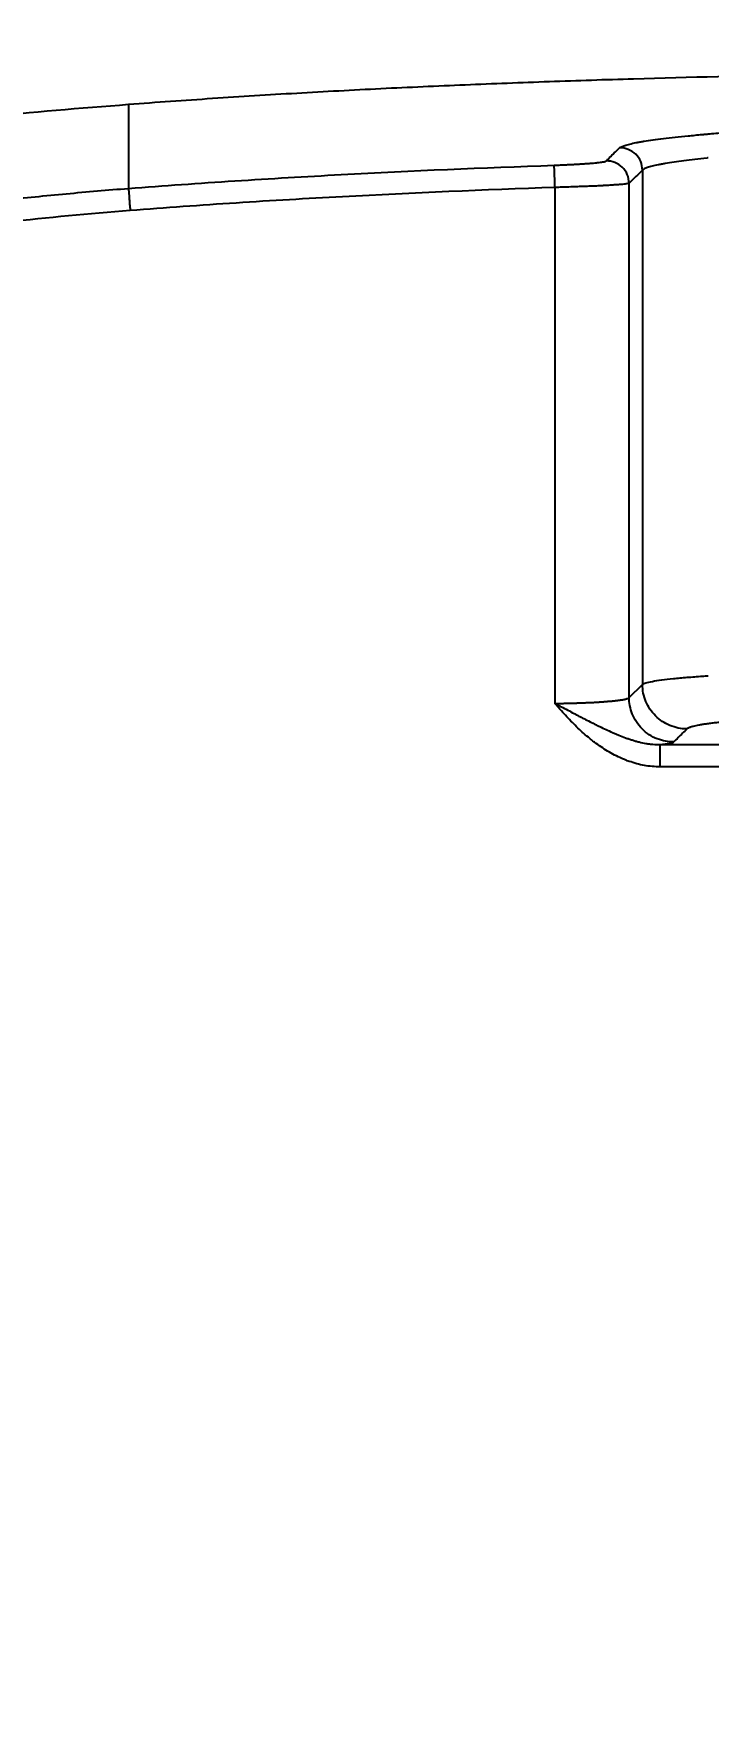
# Model space of a CAD drawing. Extents: x 8541 to 14664, y -60 to 2468.
# Drawn here: x 8836.6 to 8882, y 1776.4 to 1889.3 of the extents above; entities that cross this region are included whole.
import ezdxf

# ---------------------------------------------------------------- set-up
doc = ezdxf.new("R2010")
doc.units = 0
doc.header["$LTSCALE"] = 20
doc.header["$MEASUREMENT"] = 0
doc.layers.get('0').update_dxf_attribs({"linetype": 'CONTINUOUS'})
doc.layers.get('DEFPOINTS').update_dxf_attribs({"linetype": 'CONTINUOUS'})
doc.styles.get("Standard").update_dxf_attribs({"font": 'NanumGothic.ttf'})
doc.dimstyles.get("Standard").update_dxf_attribs({"dimtxt": 2.7, "dimasz": 2.5, "dimexe": 1.5, "dimexo": 1.5, "dimgap": 1.5, "dimtad": 1, "dimdec": 0, "dimlfac": 10, "dimzin": 0, "dimdsep": 46, "dimtxsty": 'Standard', "dimcen": 0, "dimclrt": 2, "dimadec": 0, "dimazin": 0, "dimtfac": 1, "dimtdec": 0, "dimtmove": 0, "dimatfit": 3, "dimfxl": 0, "dimtolj": 1, "dimtzin": 0, "dimarcsym": 0})

# ---------------------------------------------------------------- blocks, each defined once
blk = doc.blocks.new('*D61')
at = {"color": 3, "lineweight": -2}
for p, q in [((8698, 1688.87), (8698, 1970.18)), ((9382.59, 1688.87), (9382.59, 1970.18)), ((8718, 1965.18), (9362.59, 1965.18))]:
    blk.add_line(p, q, dxfattribs=at)
at = {"color": 3}
for points in [[(8718, 1968.51), (8718, 1961.85), (8698, 1965.18)], [(9362.59, 1968.51), (9362.59, 1961.85), (9382.59, 1965.18)]]:
    blk.add_solid(points, dxfattribs=at)
at = {"layer": 'DEFPOINTS', "color": 0}
for p in [(9382.59, 1965.18), (8698, 1687.37), (9382.59, 1687.37)]:
    blk.add_point(p, dxfattribs=at)
at = {"color": 2, "insert": (9040.29, 1988.79), "char_height": 25, "attachment_point": 5}
blk.add_mtext('\\A1;{\\fNanumGothic|b0|i0|c129|p50;685}', dxfattribs=at)

msp = doc.modelspace()

# ---------------------------------------------------------------- linework, layer by layer
at = {"color": 7, "linetype": 'Continuous'}
for p, q in [((8877.55, 1880.07), (8877.55, 1845.43)), ((8876.65, 1844.54), (8876.65, 1879.19)), ((8876.65, 1844.54), (8877.55, 1845.43))]:
    msp.add_line(p, q, dxfattribs=at)
for centre, major_axis, ratio, start_param, end_param in [((8876.05, 1880.07), (-1.05, 1.07), 0.997304, 3.935721, 5.534739), ((8871.66, 1878.9), (-0.05, 1.5), 0.00001, 4.712414, 6.233299), ((8875.15, 1879.19), (-1.05, 1.07), 0.997302, 3.935293, 5.53518)]:
    msp.add_ellipse(centre, major_axis=major_axis, ratio=ratio, start_param=start_param, end_param=end_param, dxfattribs=at)
for points, knots in [([(8888.3, 1886.49), (8884.51, 1886.41), (8880.73, 1886.32), (8875.06, 1886.15), (8873.17, 1886.09), (8869.39, 1885.95), (8867.5, 1885.88), (8863.72, 1885.72), (8861.83, 1885.64), (8858.05, 1885.45), (8854.27, 1885.25), (8850.49, 1885.01), (8846.72, 1884.76), (8844.83, 1884.63), (8842.95, 1884.48)], [0, 0, 0, 0, 0.25, 0.25, 0.375, 0.375, 0.5, 0.5, 0.625, 0.625, 0.75, 0.875, 0.875, 1, 1, 1, 1]), ([(8842.95, 1884.48), (8839.7, 1884.23), (8836.46, 1883.96), (8829.99, 1883.33), (8826.76, 1882.98), (8820.3, 1882.19), (8817.08, 1881.75), (8812.27, 1881.01), (8810.66, 1880.74), (8807.46, 1880.19), (8805.86, 1879.89), (8803.46, 1879.43), (8802.66, 1879.27), (8801.47, 1879.02), (8801.07, 1878.94), (8800.27, 1878.77), (8798.28, 1878.34), (8796.3, 1877.89), (8793.15, 1877.12), (8791.58, 1876.71), (8788.45, 1875.86), (8786.9, 1875.42), (8782.25, 1874.01), (8779.19, 1872.98), (8774.66, 1871.28), (8773.16, 1870.69), (8770.17, 1869.44), (8768.69, 1868.79), (8765.75, 1867.42), (8764.29, 1866.71), (8762.12, 1865.59), (8761.4, 1865.21), (8760.32, 1864.62), (8759.96, 1864.42), (8759.43, 1864.12), (8759.25, 1864.02), (8758.89, 1863.82), (8757.29, 1862.91), (8755.72, 1861.96), (8752.99, 1860.21), (8751.65, 1859.3), (8749.01, 1857.43), (8747.73, 1856.46), (8745.2, 1854.45), (8743.97, 1853.42), (8741.55, 1851.28), (8740.37, 1850.18), (8738.64, 1848.48), (8738.08, 1847.9), (8736.95, 1846.73), (8736.4, 1846.14), (8735.31, 1844.93), (8734.77, 1844.32), (8733.97, 1843.39), (8733.71, 1843.08), (8733.18, 1842.45), (8732.92, 1842.13), (8731.63, 1840.54), (8730.63, 1839.24), (8729.42, 1837.58), (8729.18, 1837.25), (8728.7, 1836.58), (8728, 1835.57), (8727.31, 1834.55), (8725.96, 1832.5), (8725.1, 1831.12), (8723.43, 1828.31), (8722.63, 1826.88), (8721.08, 1824), (8720.34, 1822.54), (8719.44, 1820.7), (8719.27, 1820.33), (8718.92, 1819.59), (8718.39, 1818.47), (8717.89, 1817.35), (8716.9, 1815.1), (8716.27, 1813.59), (8715.66, 1812.06)], [0, 0, 0, 0, 0.0625, 0.0625, 0.125, 0.125, 0.1875, 0.1875, 0.21875, 0.21875, 0.25, 0.25, 0.265625, 0.265625, 0.273437, 0.273437, 0.28125, 0.3125, 0.3125, 0.34375, 0.34375, 0.375, 0.375, 0.4375, 0.4375, 0.46875, 0.46875, 0.5, 0.5, 0.53125, 0.53125, 0.546875, 0.546875, 0.554687, 0.554687, 0.558594, 0.558594, 0.5625, 0.59375, 0.59375, 0.625, 0.625, 0.65625, 0.65625, 0.6875, 0.6875, 0.71875, 0.71875, 0.734375, 0.734375, 0.75, 0.75, 0.765625, 0.765625, 0.773437, 0.773437, 0.78125, 0.78125, 0.8125, 0.8125, 0.820312, 0.820312, 0.828125, 0.84375, 0.84375, 0.875, 0.875, 0.90625, 0.90625, 0.9375, 0.9375, 0.945312, 0.945312, 0.953125, 0.96875, 0.96875, 1, 1, 1, 1]), ([(8842.95, 1884.48), (8842.95, 1884.47), (8842.95, 1884.43), (8842.95, 1884.38), (8842.95, 1884.33), (8842.95, 1884.28), (8842.95, 1884.23), (8842.94, 1884.17), (8842.94, 1884.12), (8842.94, 1884.04), (8842.94, 1883.9), (8842.94, 1883.73), (8842.94, 1883.54), (8842.94, 1883.35), (8842.94, 1883.13), (8842.94, 1882.82), (8842.94, 1882.45), (8842.94, 1882.03), (8842.94, 1881.63), (8842.94, 1881.32), (8842.94, 1881.06), (8842.94, 1880.81), (8842.94, 1880.44), (8842.94, 1880.14), (8842.94, 1879.95), (8842.94, 1879.89), (8842.94, 1879.83), (8842.94, 1879.78), (8842.94, 1879.72), (8842.94, 1879.67), (8842.94, 1879.61), (8842.94, 1879.55), (8842.94, 1879.5), (8842.94, 1879.44), (8842.94, 1879.4), (8842.94, 1879.37), (8842.94, 1879.34), (8842.94, 1879.31), (8842.94, 1879.26), (8842.95, 1879.21), (8842.95, 1879.15), (8842.95, 1879.09), (8842.95, 1879.04), (8842.95, 1879.01), (8842.95, 1878.98), (8842.95, 1878.94), (8842.95, 1878.91), (8842.95, 1878.87), (8842.95, 1878.85), (8842.94, 1878.84)], [0, 0, 0, 0, 0.009096, 0.018192, 0.027287, 0.036383, 0.045478, 0.054574, 0.063669, 0.074492, 0.098825, 0.136669, 0.164664, 0.198329, 0.237663, 0.282668, 0.360993, 0.435768, 0.506992, 0.574667, 0.599238, 0.643928, 0.708738, 0.793666, 0.803621, 0.813575, 0.82353, 0.833485, 0.843439, 0.853394, 0.863348, 0.873303, 0.883257, 0.893211, 0.903165, 0.906068, 0.91061, 0.916791, 0.924613, 0.934074, 0.945175, 0.957915, 0.963928, 0.969941, 0.975953, 0.981965, 0.987977, 0.993989, 1, 1, 1, 1]), ([(8876, 1881.57), (8876.03, 1881.6), (8876.07, 1881.62), (8876.2, 1881.68), (8876.35, 1881.74), (8876.68, 1881.83), (8876.97, 1881.89), (8877.2, 1881.94), (8877.33, 1881.96), (8877.49, 1881.99), (8877.55, 1882), (8877.6, 1882.01), (8877.63, 1882.01), (8877.84, 1882.04), (8878.05, 1882.08), (8878.49, 1882.14), (8878.95, 1882.2), (8879.74, 1882.29), (8880.61, 1882.38), (8881.25, 1882.44), (8881.67, 1882.48), (8881.8, 1882.49), (8881.93, 1882.5), (8882.01, 1882.51), (8882.06, 1882.51), (8882.27, 1882.53), (8882.45, 1882.55), (8882.99, 1882.59), (8883.73, 1882.65), (8884.9, 1882.73), (8886.14, 1882.81), (8887.01, 1882.86), (8887.9, 1882.91), (8888.36, 1882.94), (8888.83, 1882.96)], [0, 0, 0, 0, 0.0625, 0.0625, 0.125, 0.1875, 0.25, 0.25, 0.28125, 0.296875, 0.304688, 0.304688, 0.3125, 0.3125, 0.375, 0.375, 0.4375, 0.5, 0.5625, 0.625, 0.625, 0.640625, 0.648438, 0.648438, 0.65625, 0.65625, 0.6875, 0.6875, 0.75, 0.8125, 0.875, 0.9375, 0.9375, 1, 1, 1, 1]), ([(8875.1, 1880.69), (8875.16, 1880.74), (8875.21, 1880.79), (8875.47, 1881.05), (8875.68, 1881.25), (8875.93, 1881.5), (8875.96, 1881.53), (8876, 1881.57)], [0, 0, 0, 0, 0.175122, 0.175122, 0.875609, 0.875609, 1, 1, 1, 1]), ([(8881.98, 1880.89), (8881.95, 1880.89), (8881.64, 1880.86), (8881.07, 1880.79), (8880.33, 1880.7), (8879.88, 1880.64), (8879.47, 1880.58), (8879.28, 1880.55), (8879.07, 1880.51), (8879.05, 1880.51), (8879.01, 1880.5), (8878.94, 1880.49), (8878.8, 1880.46), (8878.68, 1880.44), (8878.45, 1880.39), (8878.19, 1880.33), (8877.88, 1880.24), (8877.73, 1880.18), (8877.61, 1880.13), (8877.57, 1880.1), (8877.55, 1880.07)], [0, 0, 0, 0, 0.00952, 0.119573, 0.229626, 0.33968, 0.33968, 0.449733, 0.449733, 0.46349, 0.46349, 0.477246, 0.50476, 0.559787, 0.559787, 0.66984, 0.779893, 0.889947, 0.889947, 1, 1, 1, 1]), ([(8842.94, 1878.84), (8845.33, 1879.02), (8847.72, 1879.19), (8852.49, 1879.5), (8854.88, 1879.64), (8862.04, 1880.03), (8866.82, 1880.23), (8871.6, 1880.4)], [0, 0, 0, 0, 0.25, 0.25, 0.5, 0.5, 1, 1, 1, 1]), ([(8871.6, 1880.4), (8871.72, 1880.41), (8871.83, 1880.41), (8872.05, 1880.42), (8872.26, 1880.43), (8872.48, 1880.44), (8872.64, 1880.45), (8872.69, 1880.45), (8872.77, 1880.45), (8872.8, 1880.45), (8872.85, 1880.46), (8872.98, 1880.46), (8873.21, 1880.48), (8873.49, 1880.49), (8873.67, 1880.51), (8873.78, 1880.51), (8873.81, 1880.52), (8873.85, 1880.52), (8873.91, 1880.52), (8873.98, 1880.53), (8874.1, 1880.54), (8874.25, 1880.55), (8874.39, 1880.56), (8874.48, 1880.57), (8874.51, 1880.58), (8874.56, 1880.58), (8874.57, 1880.58), (8874.6, 1880.59), (8874.68, 1880.6), (8874.79, 1880.61), (8874.91, 1880.63), (8874.98, 1880.64), (8875.02, 1880.65), (8875.03, 1880.66), (8875.05, 1880.66), (8875.06, 1880.66), (8875.09, 1880.67), (8875.1, 1880.68), (8875.1, 1880.69)], [0, 0, 0, 0, 0.0625, 0.0625, 0.125, 0.1875, 0.1875, 0.21875, 0.21875, 0.234375, 0.234375, 0.25, 0.3125, 0.375, 0.4375, 0.4375, 0.453125, 0.453125, 0.46875, 0.5, 0.5, 0.5625, 0.625, 0.625, 0.65625, 0.65625, 0.671875, 0.671875, 0.6875, 0.75, 0.8125, 0.875, 0.875, 0.90625, 0.90625, 0.9375, 0.9375, 1, 1, 1, 1]), ([(8842.95, 1495.9), (8840.15, 1496.12), (8837.37, 1496.38), (8831.82, 1496.99), (8829.05, 1497.34), (8823.55, 1498.14), (8820.81, 1498.59), (8815.35, 1499.6), (8812.63, 1500.16), (8807.22, 1501.39), (8804.53, 1502.06), (8799.17, 1503.54), (8796.51, 1504.34), (8792.54, 1505.65), (8791.22, 1506.1), (8788.59, 1507.05), (8787.27, 1507.54), (8785.31, 1508.31), (8784.34, 1508.7), (8783.36, 1509.11), (8782.87, 1509.31), (8782.71, 1509.38), (8782.39, 1509.52), (8780.93, 1510.14), (8779.48, 1510.78), (8776.94, 1511.97), (8774.42, 1513.19), (8770.72, 1515.15), (8768.3, 1516.54), (8765.9, 1517.98), (8764.72, 1518.72), (8762.38, 1520.25), (8761.23, 1521.04), (8758.95, 1522.66), (8757.82, 1523.5), (8756.16, 1524.79), (8755.33, 1525.45), (8754.38, 1526.23), (8753.97, 1526.57), (8753.7, 1526.8), (8753.57, 1526.91), (8752.36, 1527.94), (8751.31, 1528.88), (8749.25, 1530.79), (8748.25, 1531.76), (8746.3, 1533.76), (8745.35, 1534.77), (8743.5, 1536.85), (8742.61, 1537.9), (8740.86, 1540.06), (8740.01, 1541.16), (8738.37, 1543.4), (8737.57, 1544.54), (8736.42, 1546.29), (8736.04, 1546.87), (8735.3, 1548.06), (8734.93, 1548.65), (8734.22, 1549.86), (8733.86, 1550.47), (8733.17, 1551.69), (8732.83, 1552.3), (8732.41, 1553.08), (8732.33, 1553.24), (8732.16, 1553.55), (8732.08, 1553.7), (8731.83, 1554.17), (8731.34, 1555.11), (8730.86, 1556.05), (8729.92, 1557.94), (8729.32, 1559.21), (8728.16, 1561.75), (8727.6, 1563.04), (8725.98, 1566.9), (8724.99, 1569.51), (8723.12, 1574.76), (8722.26, 1577.41), (8720.64, 1582.75), (8719.9, 1585.43), (8718.5, 1590.85), (8717.86, 1593.57), (8717.1, 1596.99), (8716.88, 1598.02), (8716.67, 1599.05), (8716.52, 1599.74), (8716.45, 1600.08), (8716.11, 1601.8), (8715.84, 1603.18), (8715.06, 1607.31), (8714.59, 1610.06), (8713.71, 1615.57), (8713.3, 1618.32), (8712.18, 1626.59), (8711.56, 1632.1), (8710.76, 1640.38), (8710.52, 1643.13), (8710.09, 1648.65), (8709.9, 1651.41), (8709.39, 1659.69), (8708.91, 1670.74), (8708.77, 1681.79), (8708.77, 1692.85), (8708.84, 1698.38), (8709.15, 1709.44), (8709.39, 1714.98), (8709.89, 1723.28), (8710.08, 1726.05), (8710.52, 1731.59), (8710.76, 1734.36), (8711.29, 1739.9), (8711.58, 1742.67), (8712.06, 1746.83), (8712.23, 1748.21), (8712.57, 1750.98), (8712.75, 1752.37), (8713.7, 1759.3), (8714.57, 1764.82), (8716.12, 1773.04), (8716.67, 1775.77), (8717.87, 1781.22), (8718.51, 1783.93), (8719.9, 1789.33), (8720.65, 1792.02), (8722.27, 1797.36), (8723.14, 1800.02), (8724.19, 1803), (8724.31, 1803.33), (8724.55, 1803.99), (8724.67, 1804.31), (8725.03, 1805.3), (8725.78, 1807.27), (8726.56, 1809.21), (8728.18, 1813.08), (8729.33, 1815.61), (8730.88, 1818.73), (8731.19, 1819.35), (8731.83, 1820.58), (8732.16, 1821.2), (8733.15, 1823.03), (8733.84, 1824.24), (8734.91, 1826.04), (8735.27, 1826.63), (8736.01, 1827.81), (8736.39, 1828.4), (8737.54, 1830.15), (8738.34, 1831.3), (8739.59, 1833), (8740.01, 1833.56), (8740.55, 1834.26), (8740.66, 1834.4), (8740.87, 1834.68), (8741.2, 1835.1), (8742.41, 1836.61), (8743.55, 1837.94), (8745.41, 1840.02), (8746.36, 1841.04), (8748.3, 1843.03), (8749.3, 1843.99), (8751.33, 1845.88), (8752.37, 1846.8), (8754.48, 1848.6), (8755.55, 1849.47), (8757.74, 1851.18), (8758.86, 1852.01), (8761.13, 1853.63), (8762.28, 1854.42), (8764.03, 1855.57), (8764.92, 1856.14), (8765.96, 1856.79), (8766.41, 1857.06), (8766.71, 1857.24), (8766.86, 1857.34), (8768.22, 1858.15), (8769.44, 1858.85), (8771.89, 1860.21), (8774.36, 1861.51), (8776.86, 1862.73), (8780.64, 1864.5), (8783.19, 1865.59), (8788.35, 1867.62), (8790.96, 1868.57), (8796.24, 1870.32), (8798.9, 1871.13), (8802.93, 1872.24), (8804.28, 1872.6), (8806.32, 1873.11), (8807, 1873.28), (8808.02, 1873.52), (8808.36, 1873.61), (8809.04, 1873.76), (8810.75, 1874.16), (8812.46, 1874.53), (8814.52, 1874.96), (8815.21, 1875.09), (8816.58, 1875.36), (8817.27, 1875.49), (8820.71, 1876.13), (8823.48, 1876.59), (8829.01, 1877.39), (8831.79, 1877.75), (8835.97, 1878.21), (8837.36, 1878.35), (8840.15, 1878.61), (8841.55, 1878.73), (8842.94, 1878.84)], [0, 0, 0, 0, 0.015625, 0.015625, 0.03125, 0.03125, 0.046875, 0.046875, 0.0625, 0.0625, 0.078125, 0.078125, 0.09375, 0.09375, 0.101562, 0.101562, 0.109375, 0.109375, 0.113281, 0.115234, 0.115234, 0.116211, 0.116211, 0.117187, 0.125, 0.125, 0.132812, 0.140625, 0.148437, 0.148437, 0.15625, 0.15625, 0.164062, 0.164062, 0.171875, 0.171875, 0.175781, 0.177734, 0.178711, 0.178711, 0.179687, 0.179687, 0.1875, 0.1875, 0.195312, 0.195312, 0.203125, 0.203125, 0.210937, 0.210937, 0.21875, 0.21875, 0.226562, 0.226562, 0.230469, 0.230469, 0.234375, 0.234375, 0.238281, 0.238281, 0.242187, 0.242187, 0.243164, 0.243164, 0.244141, 0.244141, 0.246094, 0.25, 0.25, 0.257812, 0.257812, 0.265625, 0.265625, 0.28125, 0.28125, 0.296875, 0.296875, 0.3125, 0.3125, 0.328125, 0.328125, 0.332031, 0.333984, 0.333984, 0.335937, 0.335937, 0.34375, 0.34375, 0.359375, 0.359375, 0.375, 0.375, 0.40625, 0.40625, 0.421875, 0.421875, 0.4375, 0.4375, 0.46875, 0.5, 0.5, 0.53125, 0.53125, 0.5625, 0.5625, 0.578125, 0.578125, 0.59375, 0.59375, 0.609375, 0.609375, 0.617187, 0.617187, 0.625, 0.625, 0.65625, 0.65625, 0.671875, 0.671875, 0.6875, 0.6875, 0.703125, 0.703125, 0.71875, 0.71875, 0.720703, 0.720703, 0.722656, 0.722656, 0.726562, 0.734375, 0.734375, 0.75, 0.75, 0.753906, 0.753906, 0.757812, 0.757812, 0.765625, 0.765625, 0.769531, 0.769531, 0.773437, 0.773437, 0.78125, 0.78125, 0.785156, 0.785156, 0.786133, 0.786133, 0.787109, 0.789062, 0.796875, 0.796875, 0.804687, 0.804687, 0.8125, 0.8125, 0.820312, 0.820312, 0.828125, 0.828125, 0.835937, 0.835937, 0.84375, 0.84375, 0.847656, 0.849609, 0.850586, 0.850586, 0.851562, 0.851562, 0.859375, 0.859375, 0.867187, 0.875, 0.875, 0.890625, 0.890625, 0.90625, 0.90625, 0.921875, 0.921875, 0.929687, 0.929687, 0.933594, 0.933594, 0.935547, 0.935547, 0.9375, 0.945312, 0.945312, 0.949219, 0.949219, 0.953125, 0.953125, 0.96875, 0.96875, 0.984375, 0.984375, 0.992187, 0.992187, 1, 1, 1, 1]), ([(8842.94, 1878.84), (8842.95, 1878.83), (8842.95, 1878.82), (8842.95, 1878.78), (8842.95, 1878.74), (8842.96, 1878.67), (8842.96, 1878.62), (8842.97, 1878.51), (8842.98, 1878.45), (8842.99, 1878.31), (8842.99, 1878.23), (8843, 1878.07), (8843.01, 1877.99), (8843.02, 1877.81), (8843.03, 1877.72), (8843.05, 1877.54), (8843.05, 1877.44), (8843.06, 1877.35)], [0, 0, 0, 0, 0.125, 0.125, 0.25, 0.25, 0.375, 0.375, 0.5, 0.5, 0.625, 0.625, 0.75, 0.75, 0.875, 0.875, 1, 1, 1, 1]), ([(8871.66, 1878.9), (8866.89, 1878.74), (8862.12, 1878.53), (8854.97, 1878.15), (8852.58, 1878.01), (8847.82, 1877.7), (8845.44, 1877.53), (8843.06, 1877.35)], [0, 0, 0, 0, 0.5, 0.5, 0.75, 0.75, 1, 1, 1, 1]), ([(8876.65, 1879.19), (8876.64, 1879.18), (8876.63, 1879.18), (8876.59, 1879.17), (8876.58, 1879.16), (8876.55, 1879.16), (8876.53, 1879.16), (8876.47, 1879.15), (8876.43, 1879.14), (8876.32, 1879.13), (8876.2, 1879.11), (8876.06, 1879.1), (8875.96, 1879.09), (8875.94, 1879.09), (8875.89, 1879.09), (8875.87, 1879.09), (8875.81, 1879.08), (8875.76, 1879.08), (8875.63, 1879.07), (8875.43, 1879.05), (8875.21, 1879.04), (8875.04, 1879.03), (8874.95, 1879.03), (8874.86, 1879.02), (8874.8, 1879.02), (8874.77, 1879.02), (8874.61, 1879.01), (8874.48, 1879), (8874.22, 1878.99), (8873.94, 1878.98), (8873.66, 1878.97), (8873.47, 1878.96), (8873.44, 1878.96), (8873.36, 1878.96), (8873.32, 1878.96), (8873.21, 1878.95), (8873.13, 1878.95), (8872.91, 1878.94), (8872.6, 1878.93), (8872.29, 1878.92), (8871.97, 1878.91), (8871.82, 1878.91), (8871.66, 1878.9)], [0, 0, 0, 0, 0.0625, 0.0625, 0.09375, 0.09375, 0.125, 0.125, 0.1875, 0.1875, 0.25, 0.3125, 0.3125, 0.328125, 0.328125, 0.34375, 0.34375, 0.375, 0.375, 0.4375, 0.5, 0.5, 0.53125, 0.546875, 0.546875, 0.5625, 0.5625, 0.625, 0.625, 0.6875, 0.75, 0.75, 0.765625, 0.765625, 0.78125, 0.78125, 0.8125, 0.8125, 0.875, 0.9375, 0.9375, 1, 1, 1, 1]), ([(8843.06, 1877.35), (8840.29, 1877.13), (8837.52, 1876.87), (8832.01, 1876.26), (8829.26, 1875.92), (8823.78, 1875.12), (8821.05, 1874.67), (8815.61, 1873.67), (8812.9, 1873.11), (8807.5, 1871.88), (8804.81, 1871.21), (8800.79, 1870.1), (8799.46, 1869.71), (8797.79, 1869.21), (8797.46, 1869.11), (8796.79, 1868.9), (8795.8, 1868.59), (8794.81, 1868.27), (8791.51, 1867.17), (8788.9, 1866.23), (8783.74, 1864.2), (8781.2, 1863.11), (8777.44, 1861.35), (8774.95, 1860.14), (8772.49, 1858.84), (8770.06, 1857.49), (8768.86, 1856.8), (8767.51, 1855.99), (8767.36, 1855.9), (8767.06, 1855.71), (8766.62, 1855.44), (8765.58, 1854.8), (8764.71, 1854.23), (8762.97, 1853.09), (8761.83, 1852.31), (8759.58, 1850.7), (8758.48, 1849.87), (8756.31, 1848.18), (8755.24, 1847.31), (8753.15, 1845.52), (8752.13, 1844.61), (8750.12, 1842.73), (8749.14, 1841.77), (8747.21, 1839.79), (8746.27, 1838.78), (8744.43, 1836.71), (8743.54, 1835.64), (8742.44, 1834.28), (8742.23, 1834.01), (8741.9, 1833.6), (8741.8, 1833.46), (8741.58, 1833.18), (8741.05, 1832.49), (8740.53, 1831.79), (8739.3, 1830.1), (8738.51, 1828.96), (8737, 1826.64), (8736.27, 1825.46), (8734.87, 1823.08), (8734.2, 1821.88), (8732.89, 1819.45), (8732.26, 1818.22), (8730.44, 1814.51), (8729.3, 1811.99), (8727.71, 1808.15), (8726.94, 1806.22), (8726.21, 1804.26), (8725.91, 1803.45), (8725.85, 1803.28), (8725.73, 1802.96), (8725.56, 1802.47), (8725.38, 1801.97), (8724.35, 1799.02), (8723.49, 1796.38), (8721.9, 1791.08), (8721.17, 1788.41), (8719.8, 1783.06), (8719.17, 1780.37), (8717.99, 1774.97), (8717.45, 1772.26), (8716.44, 1766.82), (8715.73, 1762.73), (8715, 1757.94), (8714.66, 1755.54), (8714.51, 1754.51), (8714.42, 1753.82), (8714.37, 1753.47), (8713.96, 1750.38), (8713.28, 1744.88), (8712.7, 1739.39), (8712.18, 1733.9), (8711.94, 1731.15), (8711.52, 1725.66), (8711.33, 1722.91), (8710.83, 1714.68), (8710.6, 1709.19), (8710.29, 1698.23), (8710.22, 1692.74), (8710.22, 1681.78), (8710.29, 1676.3), (8710.6, 1665.34), (8710.84, 1659.87), (8711.34, 1651.66), (8711.53, 1648.92), (8711.95, 1643.45), (8712.19, 1640.72), (8712.98, 1632.51), (8713.59, 1627.05), (8714.7, 1618.85), (8715.1, 1616.12), (8715.97, 1610.66), (8716.43, 1607.93), (8717.2, 1603.83), (8717.46, 1602.47), (8717.8, 1600.76), (8717.87, 1600.42), (8718.01, 1599.74), (8718.23, 1598.72), (8719.03, 1594.98), (8719.82, 1591.6), (8721.2, 1586.23), (8721.93, 1583.56), (8723.52, 1578.27), (8724.37, 1575.64), (8726.21, 1570.43), (8727.19, 1567.84), (8728.78, 1564.01), (8729.88, 1561.46), (8731.07, 1558.95), (8731.99, 1557.07), (8732.46, 1556.14), (8733.03, 1555.05), (8733.27, 1554.59), (8733.44, 1554.28), (8733.52, 1554.12), (8734.26, 1552.74), (8734.95, 1551.52), (8736.01, 1549.72), (8736.37, 1549.13), (8737.1, 1547.95), (8737.48, 1547.37), (8738.61, 1545.64), (8739.4, 1544.5), (8741.02, 1542.27), (8741.86, 1541.18), (8743.58, 1539.04), (8744.47, 1537.99), (8746.3, 1535.93), (8747.24, 1534.92), (8749.17, 1532.94), (8750.16, 1531.97), (8752.19, 1530.07), (8753.23, 1529.15), (8754.43, 1528.13), (8754.57, 1528.01), (8754.83, 1527.79), (8754.97, 1527.67), (8755.37, 1527.34), (8756.18, 1526.67), (8757, 1526.02), (8758.65, 1524.73), (8759.77, 1523.9), (8762.03, 1522.29), (8763.17, 1521.51), (8765.49, 1520), (8766.66, 1519.26), (8769.04, 1517.84), (8771.43, 1516.46), (8775.11, 1514.52), (8777.61, 1513.3), (8780.13, 1512.13), (8781.4, 1511.56), (8782.85, 1510.94), (8783.01, 1510.88), (8783.33, 1510.74), (8783.49, 1510.67), (8783.98, 1510.47), (8784.94, 1510.07), (8785.91, 1509.68), (8787.86, 1508.92), (8789.16, 1508.43), (8791.77, 1507.49), (8793.07, 1507.04), (8797.01, 1505.75), (8799.65, 1504.95), (8804.97, 1503.49), (8807.63, 1502.83), (8813, 1501.61), (8815.7, 1501.06), (8821.11, 1500.06), (8823.83, 1499.62), (8829.29, 1498.82), (8832.03, 1498.47), (8837.53, 1497.87), (8840.29, 1497.61), (8843.06, 1497.39)], [0, 0, 0, 0, 0.015625, 0.015625, 0.03125, 0.03125, 0.046875, 0.046875, 0.0625, 0.0625, 0.078125, 0.078125, 0.085938, 0.085938, 0.087891, 0.087891, 0.089844, 0.09375, 0.09375, 0.109375, 0.109375, 0.125, 0.125, 0.132812, 0.140625, 0.140625, 0.148437, 0.148437, 0.149414, 0.149414, 0.150391, 0.152344, 0.15625, 0.15625, 0.164062, 0.164062, 0.171875, 0.171875, 0.179687, 0.179687, 0.1875, 0.1875, 0.195312, 0.195312, 0.203125, 0.203125, 0.210938, 0.210938, 0.212891, 0.212891, 0.213867, 0.213867, 0.214844, 0.21875, 0.21875, 0.226563, 0.226563, 0.234375, 0.234375, 0.242188, 0.242188, 0.25, 0.25, 0.265625, 0.265625, 0.273438, 0.277344, 0.277344, 0.27832, 0.27832, 0.279297, 0.28125, 0.28125, 0.296875, 0.296875, 0.3125, 0.3125, 0.328125, 0.328125, 0.34375, 0.34375, 0.359375, 0.367188, 0.371094, 0.373047, 0.373047, 0.375, 0.375, 0.390625, 0.40625, 0.40625, 0.421875, 0.421875, 0.4375, 0.4375, 0.46875, 0.46875, 0.5, 0.5, 0.53125, 0.53125, 0.5625, 0.5625, 0.578125, 0.578125, 0.59375, 0.59375, 0.625, 0.625, 0.640625, 0.640625, 0.65625, 0.65625, 0.664063, 0.664063, 0.666016, 0.666016, 0.667969, 0.671875, 0.6875, 0.6875, 0.703125, 0.703125, 0.71875, 0.71875, 0.734375, 0.734375, 0.742188, 0.75, 0.75, 0.753906, 0.755859, 0.756836, 0.756836, 0.757813, 0.757813, 0.765625, 0.765625, 0.769531, 0.769531, 0.773438, 0.773438, 0.78125, 0.78125, 0.789063, 0.789063, 0.796875, 0.796875, 0.804688, 0.804688, 0.8125, 0.8125, 0.820313, 0.820313, 0.821289, 0.821289, 0.822266, 0.822266, 0.824219, 0.828125, 0.828125, 0.835938, 0.835938, 0.84375, 0.84375, 0.851563, 0.851563, 0.859375, 0.867188, 0.875, 0.875, 0.882813, 0.882813, 0.883789, 0.883789, 0.884766, 0.884766, 0.886719, 0.890625, 0.890625, 0.898438, 0.898438, 0.90625, 0.90625, 0.921875, 0.921875, 0.9375, 0.9375, 0.953125, 0.953125, 0.96875, 0.96875, 0.984375, 0.984375, 1, 1, 1, 1]), ([(8877.55, 1845.43), (8877.59, 1845.46), (8877.67, 1845.5), (8877.9, 1845.57), (8878.04, 1845.6), (8878.4, 1845.67), (8878.61, 1845.7), (8879.08, 1845.76), (8879.35, 1845.79), (8879.92, 1845.85), (8880.23, 1845.88), (8880.89, 1845.93), (8881.23, 1845.96), (8881.72, 1845.99), (8881.85, 1846), (8881.97, 1846.01)], [0, 0, 0, 0, 0.157747, 0.157747, 0.315495, 0.315495, 0.473242, 0.473242, 0.630989, 0.630989, 0.788737, 0.788737, 0.946484, 0.946484, 1, 1, 1, 1]), ([(8880.54, 1842.43), (8880.35, 1842.43), (8880.15, 1842.45), (8879.77, 1842.53), (8879.58, 1842.58), (8879.22, 1842.74), (8879.04, 1842.83), (8878.72, 1843.05), (8878.57, 1843.17), (8878.29, 1843.45), (8878.16, 1843.6), (8877.94, 1843.93), (8877.85, 1844.1), (8877.7, 1844.46), (8877.64, 1844.65), (8877.57, 1845.03), (8877.55, 1845.23), (8877.55, 1845.43)], [0, 0, 0, 0, 0.125, 0.125, 0.25, 0.25, 0.375, 0.375, 0.5, 0.5, 0.625, 0.625, 0.75, 0.75, 0.875, 0.875, 1, 1, 1, 1]), ([(8878.74, 1839.88), (8878.56, 1839.88), (8878.38, 1839.89), (8878.03, 1839.92), (8877.85, 1839.94), (8877.5, 1840), (8877.33, 1840.04), (8876.99, 1840.13), (8876.82, 1840.19), (8876.61, 1840.26), (8876.56, 1840.27), (8876.48, 1840.31), (8876.35, 1840.35), (8876.23, 1840.41), (8875.99, 1840.51), (8875.83, 1840.59), (8875.51, 1840.75), (8875.36, 1840.84), (8875.05, 1841.02), (8874.91, 1841.12), (8874.61, 1841.32), (8874.47, 1841.42), (8874.25, 1841.58), (8874.18, 1841.64), (8874.04, 1841.75), (8873.98, 1841.81), (8873.77, 1841.98), (8873.63, 1842.09), (8873.37, 1842.33), (8873.24, 1842.46), (8872.98, 1842.7), (8872.86, 1842.83), (8872.61, 1843.09), (8872.49, 1843.22), (8872.25, 1843.48), (8872.13, 1843.61), (8871.95, 1843.81), (8871.89, 1843.88), (8871.8, 1843.98), (8871.77, 1844.02), (8871.73, 1844.07), (8871.71, 1844.08), (8871.69, 1844.11), (8871.68, 1844.12), (8871.67, 1844.13), (8871.67, 1844.13), (8871.66, 1844.14), (8871.66, 1844.14), (8871.66, 1844.14), (8871.66, 1844.14), (8871.66, 1844.14), (8871.66, 1844.14), (8871.66, 1844.14), (8871.66, 1844.14), (8871.66, 1844.14), (8871.66, 1844.15), (8871.65, 1844.15)], [0, 0, 0, 0, 0.0625, 0.0625, 0.125, 0.125, 0.1875, 0.1875, 0.25, 0.25, 0.265625, 0.265625, 0.28125, 0.3125, 0.3125, 0.375, 0.375, 0.4375, 0.4375, 0.5, 0.5, 0.5625, 0.5625, 0.59375, 0.59375, 0.625, 0.625, 0.6875, 0.6875, 0.75, 0.75, 0.8125, 0.8125, 0.875, 0.875, 0.9375, 0.9375, 0.96875, 0.96875, 0.984375, 0.984375, 0.992188, 0.992188, 0.996094, 0.996094, 0.998047, 0.998047, 0.998291, 0.998413, 0.998413, 0.998444, 0.998444, 0.998474, 0.998535, 0.999023, 1, 1, 1, 1]), ([(8871.65, 1844.15), (8871.66, 1844.15), (8871.66, 1844.15), (8871.66, 1844.14), (8871.67, 1844.14), (8871.67, 1844.14), (8871.67, 1844.14), (8871.67, 1844.14), (8871.67, 1844.14), (8871.68, 1844.14), (8871.69, 1844.13), (8871.7, 1844.13), (8871.73, 1844.11), (8871.74, 1844.1), (8871.8, 1844.07), (8871.84, 1844.06), (8871.94, 1844), (8872.02, 1843.96), (8872.23, 1843.85), (8872.38, 1843.77), (8872.66, 1843.62), (8872.81, 1843.54), (8873.02, 1843.43), (8873.09, 1843.39), (8873.24, 1843.32), (8873.31, 1843.28), (8873.45, 1843.2), (8873.52, 1843.17), (8873.67, 1843.09), (8873.74, 1843.06), (8873.95, 1842.95), (8874.09, 1842.88), (8874.31, 1842.77), (8874.38, 1842.73), (8874.52, 1842.66), (8874.6, 1842.63), (8874.81, 1842.52), (8874.95, 1842.46), (8875.24, 1842.32), (8875.39, 1842.26), (8875.6, 1842.16), (8875.67, 1842.13), (8875.82, 1842.07), (8875.89, 1842.04), (8876.11, 1841.95), (8876.26, 1841.89), (8876.48, 1841.81), (8876.56, 1841.78), (8876.71, 1841.73), (8876.78, 1841.71), (8876.93, 1841.66), (8877.01, 1841.64), (8877.16, 1841.59), (8877.24, 1841.57), (8877.47, 1841.51), (8877.63, 1841.48), (8877.86, 1841.44), (8877.94, 1841.43), (8878.1, 1841.41), (8878.18, 1841.4), (8878.41, 1841.38), (8878.57, 1841.37), (8878.74, 1841.38)], [0, 0, 0, 0, 0.000977, 0.001465, 0.001709, 0.001709, 0.001831, 0.001831, 0.001953, 0.003906, 0.003906, 0.007812, 0.007812, 0.015625, 0.015625, 0.03125, 0.03125, 0.0625, 0.0625, 0.125, 0.125, 0.1875, 0.1875, 0.21875, 0.21875, 0.25, 0.25, 0.28125, 0.28125, 0.3125, 0.3125, 0.375, 0.375, 0.40625, 0.40625, 0.4375, 0.4375, 0.5, 0.5, 0.5625, 0.5625, 0.59375, 0.59375, 0.625, 0.625, 0.6875, 0.6875, 0.71875, 0.71875, 0.75, 0.75, 0.78125, 0.78125, 0.8125, 0.8125, 0.875, 0.875, 0.90625, 0.90625, 0.9375, 0.9375, 1, 1, 1, 1]), ([(8871.66, 1844.15), (8871.67, 1844.15), (8871.69, 1844.15), (8871.73, 1844.15), (8871.76, 1844.15), (8871.8, 1844.15), (8871.83, 1844.15), (8871.87, 1844.15), (8871.91, 1844.15), (8871.94, 1844.15), (8871.98, 1844.15), (8872.02, 1844.15), (8872.05, 1844.15), (8872.09, 1844.15), (8872.13, 1844.15), (8872.16, 1844.15), (8872.2, 1844.15), (8872.24, 1844.15), (8872.28, 1844.16), (8872.31, 1844.16), (8872.35, 1844.16), (8872.39, 1844.16), (8872.43, 1844.16), (8872.47, 1844.16), (8872.5, 1844.16), (8872.54, 1844.16), (8872.58, 1844.16), (8872.62, 1844.16), (8872.66, 1844.16), (8872.69, 1844.16), (8872.73, 1844.16), (8872.77, 1844.16), (8872.81, 1844.17), (8872.85, 1844.17), (8872.89, 1844.17), (8872.93, 1844.17), (8872.97, 1844.17), (8873.01, 1844.17), (8873.04, 1844.17), (8873.08, 1844.17), (8873.12, 1844.17), (8873.16, 1844.18), (8873.2, 1844.18), (8873.24, 1844.18), (8873.28, 1844.18), (8873.32, 1844.18), (8873.36, 1844.18), (8873.4, 1844.18), (8873.44, 1844.18), (8873.48, 1844.19), (8873.52, 1844.19), (8873.56, 1844.19), (8873.6, 1844.19), (8873.64, 1844.19), (8873.67, 1844.19), (8873.71, 1844.2), (8873.75, 1844.2), (8873.79, 1844.2), (8873.83, 1844.2), (8873.87, 1844.2), (8873.91, 1844.2), (8873.95, 1844.21), (8873.99, 1844.21), (8874.03, 1844.21), (8874.07, 1844.21), (8874.11, 1844.21), (8874.15, 1844.22), (8874.18, 1844.22), (8874.22, 1844.22), (8874.26, 1844.22), (8874.3, 1844.22), (8874.34, 1844.23), (8874.38, 1844.23), (8874.42, 1844.23), (8874.45, 1844.23), (8874.49, 1844.23), (8874.53, 1844.24), (8874.57, 1844.24), (8874.61, 1844.24), (8874.64, 1844.24), (8874.68, 1844.25), (8874.72, 1844.25), (8874.76, 1844.25), (8874.79, 1844.25), (8874.83, 1844.26), (8874.87, 1844.26), (8874.9, 1844.26), (8874.94, 1844.26), (8874.97, 1844.27), (8875.01, 1844.27), (8875.05, 1844.27), (8875.08, 1844.27), (8875.12, 1844.28), (8875.15, 1844.28), (8875.19, 1844.28), (8875.22, 1844.29), (8875.26, 1844.29), (8875.29, 1844.29), (8875.32, 1844.29), (8875.36, 1844.3), (8875.39, 1844.3), (8875.42, 1844.3), (8875.46, 1844.31), (8875.49, 1844.31), (8875.52, 1844.31), (8875.55, 1844.32), (8875.58, 1844.32), (8875.62, 1844.32), (8875.65, 1844.33), (8875.68, 1844.33), (8875.71, 1844.33), (8875.74, 1844.34), (8875.77, 1844.34), (8875.8, 1844.34), (8875.83, 1844.35), (8875.85, 1844.35), (8875.88, 1844.35), (8875.91, 1844.36), (8875.94, 1844.36), (8875.96, 1844.36), (8875.99, 1844.37), (8876.02, 1844.37), (8876.04, 1844.37), (8876.07, 1844.38), (8876.09, 1844.38), (8876.12, 1844.38), (8876.14, 1844.39), (8876.16, 1844.39), (8876.19, 1844.4), (8876.21, 1844.4), (8876.23, 1844.4), (8876.25, 1844.41), (8876.28, 1844.41), (8876.3, 1844.42), (8876.32, 1844.42), (8876.34, 1844.42), (8876.35, 1844.43), (8876.37, 1844.43), (8876.39, 1844.44), (8876.41, 1844.44), (8876.43, 1844.44), (8876.44, 1844.45), (8876.46, 1844.45), (8876.47, 1844.46), (8876.49, 1844.46), (8876.5, 1844.47), (8876.52, 1844.47), (8876.53, 1844.47), (8876.54, 1844.48), (8876.55, 1844.48), (8876.56, 1844.49), (8876.58, 1844.49), (8876.59, 1844.5), (8876.59, 1844.5), (8876.6, 1844.51), (8876.61, 1844.51), (8876.62, 1844.52), (8876.63, 1844.52), (8876.63, 1844.52), (8876.64, 1844.53), (8876.64, 1844.53), (8876.65, 1844.54), (8876.65, 1844.54), (8876.65, 1844.54)], [0, 0, 0, 0, 0.004651, 0.009321, 0.014011, 0.01872, 0.023448, 0.028196, 0.032963, 0.037749, 0.042555, 0.047381, 0.052226, 0.05709, 0.061973, 0.066876, 0.071799, 0.076741, 0.081702, 0.086683, 0.091683, 0.096703, 0.101742, 0.106801, 0.111879, 0.116976, 0.122093, 0.127229, 0.132385, 0.13756, 0.142755, 0.147969, 0.153203, 0.158456, 0.163729, 0.169021, 0.174333, 0.179664, 0.185014, 0.190384, 0.195774, 0.201183, 0.206611, 0.212059, 0.217527, 0.223014, 0.22852, 0.234046, 0.239592, 0.245157, 0.250741, 0.256345, 0.261969, 0.267612, 0.273274, 0.278956, 0.284658, 0.290379, 0.296119, 0.30188, 0.307659, 0.313458, 0.319277, 0.325115, 0.330973, 0.33685, 0.342747, 0.348664, 0.354599, 0.360555, 0.36653, 0.372524, 0.378539, 0.384572, 0.390625, 0.396698, 0.40279, 0.408902, 0.415034, 0.421184, 0.427355, 0.433545, 0.439755, 0.445984, 0.452233, 0.458501, 0.464789, 0.471096, 0.477423, 0.48377, 0.490136, 0.496521, 0.502927, 0.509352, 0.515796, 0.52226, 0.528744, 0.535247, 0.54177, 0.548312, 0.554874, 0.561455, 0.568056, 0.574677, 0.581317, 0.587977, 0.594656, 0.601355, 0.608074, 0.614812, 0.62157, 0.628347, 0.635144, 0.641961, 0.648797, 0.655653, 0.662528, 0.669423, 0.676338, 0.683272, 0.690226, 0.697199, 0.704192, 0.711205, 0.718237, 0.725289, 0.73236, 0.739451, 0.746562, 0.753692, 0.760842, 0.768012, 0.775201, 0.78241, 0.789638, 0.796886, 0.804154, 0.811441, 0.818748, 0.826074, 0.83342, 0.840786, 0.848171, 0.855576, 0.863001, 0.870445, 0.877909, 0.885392, 0.892895, 0.900418, 0.90796, 0.915522, 0.923104, 0.930705, 0.938326, 0.945967, 0.953627, 0.961306, 0.969006, 0.976725, 0.984464, 0.992222, 1, 1, 1, 1]), ([(8879.65, 1841.55), (8879.47, 1841.55), (8879.29, 1841.56), (8878.92, 1841.63), (8878.73, 1841.69), (8878.36, 1841.83), (8878.18, 1841.93), (8877.84, 1842.15), (8877.68, 1842.28), (8877.38, 1842.57), (8877.25, 1842.74), (8877.03, 1843.08), (8876.94, 1843.26), (8876.72, 1843.81), (8876.65, 1844.19), (8876.65, 1844.54)], [0, 0, 0, 0, 0.125, 0.125, 0.25, 0.25, 0.375, 0.375, 0.5, 0.5, 0.625, 0.625, 0.75, 0.75, 1, 1, 1, 1]), ([(8892.81, 1843.41), (8892.78, 1843.41), (8892.74, 1843.41), (8892.67, 1843.41), (8892.6, 1843.4), (8892.53, 1843.4), (8892.47, 1843.4), (8892.4, 1843.4), (8892.11, 1843.39), (8891.61, 1843.38), (8890.92, 1843.35), (8890.23, 1843.33), (8889.35, 1843.3), (8888.28, 1843.25), (8887.21, 1843.2), (8886.32, 1843.15), (8885.61, 1843.11), (8884.82, 1843.05), (8883.99, 1842.99), (8883.3, 1842.93), (8882.8, 1842.88), (8882.45, 1842.84), (8882.13, 1842.8), (8881.84, 1842.76), (8881.57, 1842.72), (8881.34, 1842.68), (8881.13, 1842.64), (8881, 1842.61), (8880.93, 1842.59), (8880.9, 1842.58), (8880.88, 1842.58), (8880.85, 1842.57), (8880.83, 1842.56), (8880.8, 1842.55), (8880.78, 1842.55), (8880.76, 1842.54), (8880.74, 1842.53), (8880.71, 1842.52), (8880.7, 1842.52), (8880.68, 1842.51), (8880.66, 1842.5), (8880.64, 1842.49), (8880.63, 1842.49), (8880.61, 1842.48), (8880.6, 1842.47), (8880.59, 1842.46), (8880.57, 1842.45), (8880.56, 1842.45), (8880.55, 1842.44), (8880.55, 1842.43), (8880.54, 1842.43)], [0, 0, 0, 0, 0.00328, 0.006559, 0.009835, 0.01311, 0.016383, 0.019654, 0.022924, 0.057663, 0.092386, 0.127141, 0.161976, 0.231771, 0.30158, 0.348098, 0.394547, 0.441043, 0.51077, 0.580511, 0.615477, 0.650382, 0.685273, 0.720198, 0.75505, 0.789822, 0.824564, 0.859324, 0.865628, 0.871938, 0.878256, 0.884581, 0.890913, 0.897253, 0.903602, 0.909959, 0.916325, 0.9227, 0.929084, 0.935477, 0.941881, 0.948294, 0.954718, 0.961153, 0.967599, 0.974056, 0.980524, 0.987004, 0.993496, 1, 1, 1, 1]), ([(8878.74, 1841.38), (8878.74, 1841.38), (8878.75, 1841.38), (8878.77, 1841.38), (8878.79, 1841.38), (8878.81, 1841.38), (8878.83, 1841.39), (8878.85, 1841.39), (8878.87, 1841.39), (8878.89, 1841.39), (8878.91, 1841.4), (8878.93, 1841.4), (8878.95, 1841.4), (8878.97, 1841.4), (8878.98, 1841.4), (8879, 1841.41), (8879.02, 1841.41), (8879.04, 1841.41), (8879.06, 1841.41), (8879.08, 1841.41), (8879.09, 1841.42), (8879.11, 1841.42), (8879.13, 1841.42), (8879.15, 1841.42), (8879.16, 1841.43), (8879.18, 1841.43), (8879.2, 1841.43), (8879.21, 1841.43), (8879.23, 1841.44), (8879.25, 1841.44), (8879.26, 1841.44), (8879.28, 1841.44), (8879.29, 1841.45), (8879.31, 1841.45), (8879.32, 1841.45), (8879.34, 1841.45), (8879.35, 1841.46), (8879.37, 1841.46), (8879.38, 1841.46), (8879.4, 1841.46), (8879.41, 1841.47), (8879.42, 1841.47), (8879.44, 1841.47), (8879.45, 1841.48), (8879.46, 1841.48), (8879.47, 1841.48), (8879.49, 1841.48), (8879.5, 1841.49), (8879.51, 1841.49), (8879.52, 1841.49), (8879.53, 1841.5), (8879.54, 1841.5), (8879.55, 1841.5), (8879.56, 1841.5), (8879.57, 1841.51), (8879.58, 1841.51), (8879.59, 1841.51), (8879.59, 1841.52), (8879.6, 1841.52), (8879.61, 1841.52), (8879.61, 1841.53), (8879.62, 1841.53), (8879.63, 1841.53), (8879.63, 1841.54), (8879.64, 1841.54), (8879.64, 1841.54), (8879.64, 1841.54), (8879.65, 1841.55), (8879.65, 1841.55)], [0, 0, 0, 0, 0.012246, 0.024582, 0.037008, 0.049524, 0.062129, 0.074824, 0.087609, 0.100484, 0.113449, 0.126503, 0.139647, 0.15288, 0.166203, 0.179616, 0.193118, 0.206709, 0.220391, 0.234161, 0.248021, 0.261971, 0.276009, 0.290137, 0.304355, 0.318662, 0.333057, 0.347543, 0.362117, 0.376781, 0.391533, 0.406375, 0.421306, 0.436326, 0.451435, 0.466633, 0.48192, 0.497297, 0.512762, 0.528316, 0.543959, 0.55969, 0.575511, 0.591421, 0.607419, 0.623507, 0.639683, 0.655949, 0.672303, 0.688746, 0.705279, 0.7219, 0.73861, 0.75541, 0.772298, 0.789276, 0.806343, 0.823499, 0.840745, 0.858081, 0.875506, 0.89302, 0.910625, 0.928319, 0.946104, 0.963979, 0.981944, 1, 1, 1, 1]), ([(8878.74, 1839.88), (8878.74, 1839.97), (8878.74, 1840.07), (8878.74, 1840.26), (8878.74, 1840.35), (8878.74, 1840.52), (8878.74, 1840.61), (8878.74, 1840.77), (8878.74, 1840.84), (8878.74, 1840.98), (8878.74, 1841.04), (8878.74, 1841.15), (8878.74, 1841.2), (8878.74, 1841.28), (8878.74, 1841.31), (8878.74, 1841.36), (8878.74, 1841.37), (8878.74, 1841.38)], [0, 0, 0, 0, 0.125, 0.125, 0.25, 0.25, 0.375, 0.375, 0.5, 0.5, 0.625, 0.625, 0.75, 0.75, 0.875, 0.875, 1, 1, 1, 1]), ([(8880.54, 1842.43), (8880.44, 1842.33), (8880.24, 1842.14), (8879.95, 1841.84), (8879.75, 1841.65), (8879.65, 1841.55)], [0, 0, 0, 0, 0.334305, 0.667638, 1, 1, 1, 1])]:
    msp.add_open_spline(points, degree=3, knots=knots, dxfattribs=at)
for points in [[(8877.55, 1880.07), (8877.25, 1879.78), (8876.95, 1879.48), (8876.65, 1879.19)], [(8871.66, 1878.9), (8871.66, 1867.32), (8871.66, 1855.74), (8871.66, 1844.15)], [(8878.73, 1841.38), (8884.49, 1841.38), (8890.24, 1841.38), (8895.99, 1841.37)], [(8895.99, 1839.88), (8890.24, 1839.88), (8884.49, 1839.88), (8878.74, 1839.88)]]:
    msp.add_open_spline(points, degree=3, dxfattribs=at)

# ---------------------------------------------------------------- dimensions: what is measured, and where the dimension line sits
dim = msp.add_linear_dim(base=(9382.59, 1965.18), p1=(8698, 1687.37), p2=(9382.59, 1687.37), text='{\\fNanumGothic|b0|i0|c129|p50;<>}', dimstyle='Standard', override={"dimtxt": 25, "dimasz": 20, "dimexe": 5, "dimgap": 10, "dimlfac": 1, "dimzin": 12, "dimpost": '', "dimclrd": 3, "dimclre": 3, "dimazin": 2, "dimarcsym": 1})
dim.commit()
dim.dimension.update_dxf_attribs({"geometry": '*D61', "text_midpoint": (9040.29, 1988.79)})

doc.saveas('drawing.dxf')
